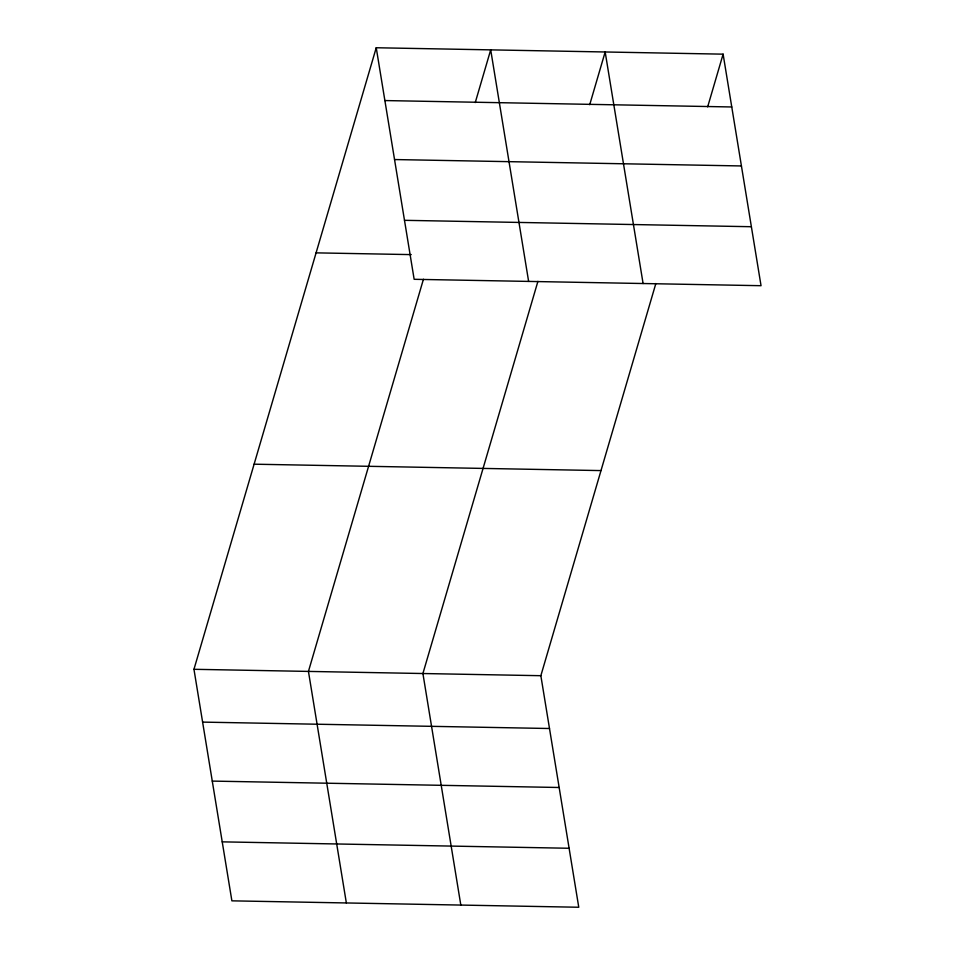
<?xml version="1.0" encoding="UTF-8"?>
<svg xmlns="http://www.w3.org/2000/svg" width="955" height="955" viewBox="0 0 955 955"><rect width="100%" height="100%" fill="white"/><g stroke="black" fill="none" stroke-linecap="round" stroke-linejoin="round"><path stroke-width="1.43" d="M655.846 283.54L540.852 675.698L578.766 907.25L231.886 900.84L193.96 669.3L376.234 47.75L723.114 54.16L761.04 285.7L414.148 279.302L376.234 47.75M423.435 279.254L308.441 671.413L346.355 902.952M475.256 102.567L490.703 49.863L528.628 281.415M537.916 281.367L422.91 673.526L460.823 905.077M589.724 104.68L605.172 51.976L643.097 283.528M707.667 106.853L723.114 54.16M384.877 100.561L731.769 106.972M394.546 159.545L741.426 165.955M404.49 220.319L751.382 226.717M316.081 252.86L411.235 254.615M254.114 464.19L600.993 470.588M193.96 669.3L540.852 675.698M202.615 722.111L549.495 728.51M212.273 781.095L559.153 787.493M222.229 841.856L569.108 848.267"/></g></svg>
